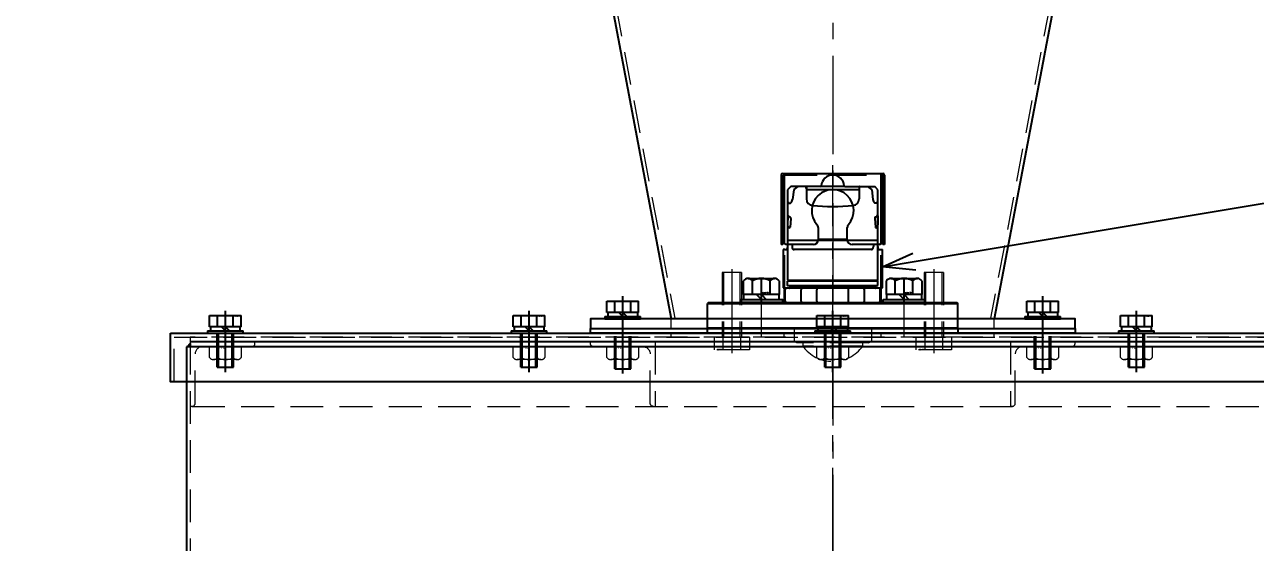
# Model space of a CAD drawing. Header units: millimetres. Extents: x 0 to 49006, y -7876 to 6995.
# Drawn here: x 14538 to 15300, y 1840 to 2161 of the extents above; entities that cross this region are included whole.
import ezdxf
from ezdxf import colors
from ezdxf.entities.mleader import LeaderData, LeaderLine
from ezdxf.enums import TextEntityAlignment as Align
from ezdxf.math import Vec2, Vec3

# ---------------------------------------------------------------- set-up
doc = ezdxf.new("R2010")
doc.units = ezdxf.units.MM
doc.header["$LTSCALE"] = 3.2
doc.header["$PDMODE"] = 99
doc.header["$PDSIZE"] = 1
doc.linetypes.add('CENTER2', pattern=[28.575, 19.05, -3.175, 3.175, -3.175])
doc.linetypes.add('HIDDEN', pattern=[9.525, 6.35, -3.175])
for name, color, linetype, lineweight in [('01_NORMAL', 7, 'Continuous', 25), ('04_HIDDEN', 2, 'HIDDEN', 13), ('05_CENTER', 4, 'CENTER2', 13), ('08_DIM', 3, 'Continuous', 13)]:
    doc.layers.add(name, color=color, linetype=linetype, lineweight=lineweight)
doc.layers.add('10_DRAFT', color=8, linetype='Continuous', lineweight=0, plot=False)
doc.styles.add('KANJI0', font='txt.shx', dxfattribs={"width": 0.9, "height": 30, "bigfont": 'bigfont'})
doc.styles.add('KSS_TXT', font='txt.shx', dxfattribs={"bigfont": 'extfont2.shx'})
doc.styles.add('KSS_TXT_L', font='txt.shx', dxfattribs={"height": 36, "bigfont": 'extfont2.shx'})
doc.styles.get("Standard").update_dxf_attribs({"font": 'txt.shx', "bigfont": 'extfont2.shx'})
doc.dimstyles.new('KSS_DIM', dxfattribs={"dimscale": 12, "dimtxt": 3, "dimasz": 2.5, "dimexe": 1.25, "dimexo": 0.625, "dimtad": 1, "dimdsep": 46, "dimtxsty": 'KSS_TXT', "dimblk": 'OPEN30', "dimcen": 0, "dimazin": 2, "dimtfac": 0.75, "dimtmove": 0, "dimatfit": 3, "dimldrblk": 'OPEN30', "dimfxl": 1.25, "dimtolj": 1, "dimarcsym": 0})

# ---------------------------------------------------------------- blocks, each defined once
blk = doc.blocks.new('AM_BALLOON1')
at = {"transparency": 16777216}
blk.add_circle((0, 0), 5, dxfattribs=at)
blk.add_attdef('B_NUMBER', text='', height=3, dxfattribs=at).set_placement((0, 0), align=Align.MIDDLE_CENTER)
blk = doc.blocks.new('_OPEN')
at = {"color": 0, "linetype": 'ByBlock'}
for p, q in [((-1, 0.167), (0, 0)), ((0, 0), (-1, -0.167)), ((0, 0), (-1, 0))]:
    blk.add_line(p, q, dxfattribs=at)
blk = doc.blocks.new('A$C1A3C2C0C_1_1_2_1')
at = {"color": 0}
for p, q in [((-9.81, 11), (9.81, 11)), ((-9.81, 4), (-9.81, 11)), ((-4.91, 4), (-4.91, 11)), ((4.91, 4), (4.91, 11)), ((9.81, 4), (9.81, 11)), ((-11, 1.5), (11, 1.5)), ((-11, 1.5), (-11, 0)), ((9.81, 4), (-9.81, 4)), ((-9.25, 4), (-9.25, 1.5)), ((0, 1.5), (-2.5, 4)), ((0, 4), (2.5, 1.5)), ((9.25, 1.5), (9.25, 4)), ((11, 0), (11, 1.5)), ((-11, 0), (11, 0))]:
    blk.add_line(p, q, dxfattribs=at)
at = {"color": 0, "linetype": 'CENTER2'}
blk.add_line((0, -34), (0, 14), dxfattribs=at)
at = {"color": 0, "linetype": 'HIDDEN'}
for p, q in [((-5, -31), (-5, 0)), ((-4.19, -31), (-4.19, 0)), ((4.19, -31), (4.19, 0)), ((5, -31), (5, 0)), ((-5, -31), (5, -31))]:
    blk.add_line(p, q, dxfattribs=at)
at = {"layer": '10_DRAFT', "style": 'KSS_TXT_L'}
blk.add_text('BT-M10x35L,SW,PW', height=0.3, dxfattribs=at).set_placement((5.1, 10.66))
blk = doc.blocks.new('A$C1BB41D09_1_1')
at = {"color": 0}
for p, q in [((-250, 800), (-100, 6)), ((250, 800), (100, 6))]:
    blk.add_line(p, q, dxfattribs=at)
blk.add_lwpolyline([(-150, 0), (150, 0), (150, 6), (-150, 6)], close=True, dxfattribs=at)
at = {"layer": '04_HIDDEN'}
for p, q in [((-247.7, 800.22), (-97.74, 6.43)), ((247.7, 800.22), (97.74, 6.43)), ((-100, 6), (-97.74, 6.43)), ((-100, 0), (-100, 6)), ((100, 6), (97.74, 6.43)), ((100, 0), (100, 6))]:
    blk.add_line(p, q, dxfattribs=at)
at = {"layer": '05_CENTER'}
for p, q in [((0, 1266.38), (0, -10.39)), ((-130, -7.78), (-130, 13.57)), ((-130, -7.78), (-130, 13.57)), ((130, -7.78), (130, 13.57)), ((130, -7.78), (130, 13.57))]:
    blk.add_line(p, q, dxfattribs=at)
blk = doc.blocks.new('A$C30EB6CF4_1_1')
at = {"color": 3}
blk.add_lwpolyline([(-150, 3), (150, 3), (150, 0), (-150, 0)], close=True, dxfattribs=at)
for name, p in [('A$C1BB41D09_1_1', (0, 3)), ('A$C1A3C2C0C_1_1_2_1', (-130, 9)), ('A$C1A3C2C0C_1_1_2_1', (130, 9))]:
    blk.add_blockref(name, p)
blk = doc.blocks.new('A$C6D2F3CDD_1_1')
at = {"color": 0}
for p, q in [((0, 0), (0, -40)), ((0, 0), (40, 0)), ((40, -1), (40, 0)), ((3, -38), (3, -7.5)), ((7.5, -3), (38, -3)), ((1, -40), (0, -40))]:
    blk.add_line(p, q, dxfattribs=at)
for centre, radius, start, end in [((7.5, -7.5), 4.5, 90, 180), ((38, -1), 2, 270, 0), ((1, -38), 2, 270, 0)]:
    blk.add_arc(centre, radius, start, end, dxfattribs=at)
blk = doc.blocks.new('M10Nu_1_1')
at = {"color": 0}
for p, q in [((-7.35, 8), (7.35, 8)), ((-9.8, 0), (-9.8, 6.69)), ((-9.8, 0), (9.8, 0)), ((-4.9, 0), (-4.9, 6.69)), ((4.9, 6.69), (4.9, 0)), ((9.8, 6.69), (9.8, 0))]:
    blk.add_line(p, q, dxfattribs=at)
at = {"color": 0, "linetype": 'CENTER2'}
blk.add_line((0, 8), (0, 0), dxfattribs=at)
at = {"color": 0}
for centre, radius, start, end in [((-7.35, 5.06), 2.94, 33.626, 146.374), ((0, -1.8), 9.8, 60, 120), ((7.35, 5.06), 2.94, 33.626, 146.374)]:
    blk.add_arc(centre, radius, start, end, dxfattribs=at)
at = {"layer": '10_DRAFT', "style": 'KANJI0', "width": 0.82}
blk.add_text('Ｍ１０', height=1.25, dxfattribs=at).set_placement((0.26, 0.12))
blk = doc.blocks.new('A$C7D054742_1_1')
at = {"color": 0}
for p, q in [((-400, 857), (-400, 206)), ((400, 857), (-400, 857)), ((397.7, 860), (-397.7, 860))]:
    blk.add_line(p, q, dxfattribs=at)
at = {"color": 3}
blk.add_lwpolyline([(-397.7, 857), (-399.7, 857), (-397.7, 859), (-397.7, 859)], close=True, dxfattribs=at)
at = {"layer": '04_HIDDEN'}
for p, q in [((-397.7, 860), (-397.7, 206.95)), ((-396.7, 820), (396.7, 820))]:
    blk.add_line(p, q, dxfattribs=at)
at = {"layer": '05_CENTER'}
for p, q in [((-376, 846.73), (-376, 867.27)), ((-188, 846.73), (-188, 867.27)), ((-130, 846.73), (-130, 867.27)), ((130, 846.73), (130, 867.27)), ((188, 846.73), (188, 867.27))]:
    blk.add_line(p, q, dxfattribs=at)
blk.add_lwpolyline([(0, 869.05), (0, -10.61)], close=True, dxfattribs=at)
at = {"layer": '04_HIDDEN'}
for p in [(-397.7, 860), (110, 860)]:
    blk.add_blockref('A$C6D2F3CDD_1_1', p, dxfattribs=at)
at = {"layer": '04_HIDDEN', "rotation": 180}
for p in [(-376, 857), (-188, 857), (0, 857), (188, 857)]:
    blk.add_blockref('M10Nu_1_1', p, dxfattribs=at)
at = {"layer": '04_HIDDEN', "xscale": -1}
blk.add_blockref('A$C6D2F3CDD_1_1', (-110, 860), dxfattribs=at)
at = {"layer": '04_HIDDEN', "color": 9, "rotation": 180}
for p in [(-130, 857), (130, 857)]:
    blk.add_blockref('M10Nu_1_1', p, dxfattribs=at)
blk = doc.blocks.new('A$C484B3A4C_1_1')
blk.add_blockref('A$C7D054742_1_1', (0, 3))
blk = doc.blocks.new('_Open30')
at = {"color": 0, "linetype": 'ByBlock', "lineweight": -2}
for p, q in [((-1, 0.268), (0, 0)), ((0, 0), (-1, -0.268)), ((0, 0), (-1, 0))]:
    blk.add_line(p, q, dxfattribs=at)
blk = doc.blocks.new('*D1458')
at = {"layer": '08_DIM', "color": 0, "lineweight": -2, "transparency": 16777216}
for p, q in [((15085.54, 3137.74), (14511.11, 3137.74)), ((14521.11, 3117.74), (14521.11, 696.44)), ((14523.61, 676.44), (14511.11, 676.44))]:
    blk.add_line(p, q, dxfattribs=at)
at = {"layer": 'Defpoints', "color": 0, "transparency": 16777216}
for p in [(15090.54, 3137.74), (14521.11, 676.44), (14528.61, 676.44)]:
    blk.add_point(p, dxfattribs=at)
at = {"layer": '08_DIM', "color": 0, "lineweight": -2, "transparency": 16777216, "xscale": 20, "yscale": 20, "zscale": 20}
for p, rotation in [((14521.11, 3137.74), 90), ((14521.11, 676.44), 270)]:
    blk.add_blockref('_Open30', p, dxfattribs=dict(at, rotation=rotation))
at = {"layer": '08_DIM', "color": 0, "transparency": 16777216, "insert": (14504.11, 1907.09), "char_height": 24, "attachment_point": 5, "rotation": 90, "style": 'KSS_TXT'}
blk.add_mtext('\\A1;2461.3', dxfattribs=at)
blk = doc.blocks.new('A$C68031159_1_1')
at = {"color": 0}
for p, q in [((-32, 69.9), (-32, 26.9)), ((-31, 70.9), (31, 70.9)), ((-30, 69.9), (-31, 69.9)), ((-31, 26.9), (-31, 69.9)), ((-30, 70.9), (-30, 27.9)), ((30, 27.9), (30, 70.9)), ((30, 69.9), (31, 69.9)), ((31, 26.9), (31, 69.9)), ((32, 69.9), (32, 26.9)), ((-9, 37.32), (-9, 29.9)), ((9, 29.9), (9, 37.32)), ((-31, 26.9), (-32, 26.9)), ((-30.75, 23.7), (-30.75, 0)), ((-29.75, 23.7), (-30.75, 23.7)), ((-29.75, 23.7), (-28.66, 23.7)), ((-12, 26.9), (-29, 26.9)), ((-27.87, 25.7), (-27.87, 26.9)), ((-25.19, 26.9), (-25.19, 25.7)), ((23.99, 23.7), (-23.99, 23.7)), ((9, 29.9), (-9, 29.9)), ((29, 26.9), (12, 26.9)), ((25.19, 26.9), (25.19, 25.7)), ((27.87, 25.7), (27.87, 26.9)), ((28.66, 23.7), (29.75, 23.7)), ((29.75, 23.7), (30.75, 23.7)), ((30.75, 0), (30.75, 23.7)), ((31.25, 26.9), (31, 26.9)), ((32, 26.9), (31.25, 26.9)), ((-30.75, 0), (30.75, 0))]:
    blk.add_line(p, q, dxfattribs=at)
for centre, radius, start, end in [((-31, 69.9), 1, 90, 180), ((31, 69.9), 1, 0, 90), ((0, 47.9), 13, 318.59038, 221.40962), ((-12, 37.32), 3, 0, 41.40962), ((12, 37.32), 3, 138.59038, 180), ((-29, 27.9), 1, 180, 270), ((-28.78, 24.29), 0.603, 281.50167, 338.44243), ((-31.2, 25.55), 3.34, 333.56013, 2.49311), ((-22.56, 25.6), 2.63, 177.72115, 213.72966), ((-23.94, 24.66), 0.958, 213.06511, 267.39724), ((-12, 29.9), 3, 270, 0), ((12, 29.9), 3, 180, 270), ((23.94, 24.66), 0.958, 272.60276, 326.93489), ((22.56, 25.6), 2.63, 326.27034, 2.27885), ((31.2, 25.55), 3.34, 177.50689, 206.43987), ((28.78, 24.29), 0.603, 201.55757, 258.49833), ((29, 27.9), 1, 270, 0)]:
    blk.add_arc(centre, radius, start, end, dxfattribs=at)
at = {"layer": '04_HIDDEN', "color": 0}
for p, q in [((-30, 69.9), (30, 69.9)), ((-29.75, 0), (-29.75, 23.7)), ((29.75, 0), (29.75, 23.7))]:
    blk.add_line(p, q, dxfattribs=at)
blk = doc.blocks.new('A$C6802FC92_1_1')
at = {"color": 0}
for p, q in [((-26, 88), (-28, 86)), ((-28, 86), (-28, 78)), ((-7.58, 88), (-26, 88)), ((-24.13, 85.95), (-24.92, 80.03)), ((-21.54, 87.94), (-24.06, 86.08)), ((-16.52, 86.94), (-16.52, 87.8)), ((-16.52, 87), (-16.3, 87)), ((-16.3, 88), (-16.3, 80.28)), ((16.3, 86), (-16.3, 86)), ((7.58, 88), (-7.58, 88)), ((7.58, 88), (26, 88)), ((16.3, 88), (16.3, 80.28)), ((16.52, 87), (16.3, 87)), ((16.52, 86.94), (16.52, 87.8)), ((21.54, 87.94), (24.06, 86.08)), ((24.13, 85.95), (24.92, 80.03)), ((28, 86), (26, 88)), ((28, 78), (28, 86)), ((-28, 78), (-27.21, 78)), ((-28, 77.55), (-28, 54.75)), ((-27.8, 77.75), (-26.9, 77.75)), ((-26.9, 77.75), (-26.09, 77.75)), ((26.9, 77.75), (26.09, 77.75)), ((27.8, 77.75), (26.9, 77.75)), ((28, 78), (27.21, 78)), ((28, 54.75), (28, 77.55)), ((-27.83, 69.89), (-27.94, 64.25)), ((27.83, 69.89), (27.94, 64.25)), ((-25.98, 68.22), (-26.46, 62.83)), ((25.98, 68.22), (26.46, 62.83)), ((-28, 54.75), (-27.76, 54.75)), ((-27.96, 54.55), (-28, 49.75)), ((-27.76, 54.75), (27.76, 54.75)), ((27.76, 54.75), (28, 54.75)), ((28, 49.75), (27.96, 54.55)), ((-28, 49.75), (-28, 30)), ((28, 30), (28, 49.75)), ((-30, 24), (-30, 17)), ((-29.46, 17), (-29.46, 24)), ((-26.7, 25), (-29, 25)), ((-28, 30), (-26.11, 30)), ((-27.8, 29.6), (-28, 29.4)), ((-28, 26.7), (-28, 29.4)), ((28, 29.4), (-28, 29.4)), ((-28, 26.7), (28, 26.7)), ((-27.8, 26.5), (-28, 26.7)), ((-27.8, 29.6), (-26.31, 29.6)), ((-26.7, 26.5), (-27.8, 26.5)), ((-26.7, 26.5), (26.7, 26.5)), ((26.7, 25), (-26.7, 25)), ((-26.5, 26.3), (-26.5, 25.2)), ((-26.31, 29.6), (26.31, 29.6)), ((-26.11, 30), (-26.11, 29.8)), ((-26.11, 30), (26.11, 30)), ((-19.65, 17), (-19.65, 24)), ((-9.81, 17), (-9.81, 24)), ((9.81, 17), (9.81, 24)), ((19.65, 17), (19.65, 24)), ((26.11, 30), (26.11, 29.8)), ((26.11, 30), (28, 30)), ((27.8, 29.6), (26.31, 29.6)), ((26.5, 26.3), (26.5, 25.2)), ((27.8, 26.5), (26.7, 26.5)), ((29, 25), (26.7, 25)), ((27.8, 29.6), (28, 29.4)), ((27.8, 26.5), (28, 26.7)), ((28, 26.7), (28, 29.4)), ((29.46, 17), (29.46, 24)), ((30, 17), (30, 24)), ((-77, 16), (-77.5, 15.5)), ((-77.5, 15.5), (77.5, 15.5)), ((-77.5, 0.5), (-77.5, 15.5)), ((-77, 16), (-29, 16)), ((-29, 16), (29, 16)), ((29, 16), (77, 16)), ((77, 16), (77.5, 15.5)), ((77.5, 0.5), (77.5, 15.5)), ((-77.5, 0.5), (77.5, 0.5)), ((-77, 0), (-77.5, 0.5)), ((-77, 0), (77, 0)), ((77, 0), (77.5, 0.5))]:
    blk.add_line(p, q, dxfattribs=at)
for centre, radius, start, end in [((0, 88), 7.1, 3.77218, 176.22782), ((-23.94, 85.92), 0.2, 127.50014, 171.92897), ((-21.42, 87.85), 0.153, 91.2448, 141.993), ((-16.72, 87.8), 0.2, 359.99891, 89.99891), ((-16.32, 86.94), 0.2, 180, 274.31052), ((-7.58, 88.5), 0.5, 270, 356.22782), ((7.58, 88.5), 0.5, 183.77218, 270), ((16.32, 86.94), 0.2, 265.68948, 360), ((16.72, 87.8), 0.2, 90.00109, 180.00109), ((21.42, 87.85), 0.153, 38.007, 88.7552), ((23.94, 85.92), 0.2, 8.07103, 52.49986), ((-27.8, 77.55), 0.2, 90, 180), ((-27.21, 77.71), 0.287, 47.10726, 88.86331), ((-27.49, 77.49), 0.636, 24.12154, 42.92017), ((-26.2, 78.39), 0.649, 280.24196, 323.20001), ((-27.84, 79.77), 2.79, 320.57751, 337.75993), ((-30.16, 80.68), 5.28, 338.21067, 352.94618), ((-12.19, 80.32), 4.11, 180.5155, 264.20458), ((-0.01, 200.35), 124.76, 264.20625, 275.80452), ((12.19, 80.32), 4.11, 275.79542, 359.4845), ((30.16, 80.68), 5.28, 187.05382, 201.78933), ((27.84, 79.77), 2.79, 202.24007, 219.42249), ((26.2, 78.39), 0.649, 216.79999, 259.75804), ((27.49, 77.49), 0.636, 137.07983, 155.87846), ((27.21, 77.71), 0.287, 91.13669, 132.89274), ((27.8, 77.55), 0.2, 0, 90), ((-26.33, 69.92), 1.5, 166.56453, 180.91649), ((-27.77, 70.26), 0.0183, 40.77155, 167.66608), ((-23.82, 73.1), 4.85, 215.74109, 241.68483), ((-26.3, 68.61), 0.284, 17.65065, 51.93408), ((-27.03, 68.35), 1.06, 353.3768, 19.3226), ((27.03, 68.35), 1.06, 160.6774, 186.6232), ((26.3, 68.61), 0.284, 128.06592, 162.34935), ((23.82, 73.1), 4.85, 298.31517, 324.25891), ((27.77, 70.26), 0.0183, 12.33392, 139.22845), ((26.33, 69.92), 1.5, 359.08351, 13.43547), ((-24.41, 64.12), 3.53, 177.95282, 187.54875), ((-25.46, 64.92), 2.76, 207.2177, 244.3346), ((-26.62, 62.49), 0.0581, 239.79556, 312.19737), ((-26.79, 62.66), 0.301, 313.85809, 346.18254), ((-27.5, 62.9), 1.05, 342.75547, 356.03157), ((27.5, 62.9), 1.05, 183.96843, 197.24453), ((26.79, 62.66), 0.301, 193.81746, 226.14191), ((26.62, 62.49), 0.0581, 227.80263, 300.20444), ((25.46, 64.92), 2.76, 295.6654, 332.7823), ((24.41, 64.12), 3.53, 352.45125, 2.04718), ((-27.76, 54.55), 0.2, 90, 179.5), ((27.76, 54.55), 0.2, 0.5, 90), ((-29, 24), 1, 90, 180), ((-28.48, 24.02), 0.977, 91.4898, 181.39733), ((-26.7, 26.3), 0.2, 0, 90), ((-26.7, 25.2), 0.2, 270, 0), ((-26.31, 29.8), 0.2, 270, 0), ((-18.73, 24.09), 0.921, 98.46972, 185.53549), ((-6.09, 24.09), 3.73, 168.62647, 181.31156), ((-9.45, 24.78), 0.289, 130.80311, 172.28959), ((9.45, 24.78), 0.289, 7.71041, 49.19689), ((6.09, 24.09), 3.73, 358.68844, 11.37353), ((18.73, 24.09), 0.921, 354.46451, 81.53028), ((26.31, 29.8), 0.2, 180, 270), ((26.7, 26.3), 0.2, 90, 180), ((26.7, 25.2), 0.2, 180, 270), ((28.48, 24.02), 0.977, 358.60267, 88.5102), ((29, 24), 1, 0, 90), ((-29, 17), 1, 180, 270), ((-28.48, 16.98), 0.977, 178.60267, 268.5102), ((-18.73, 16.91), 0.921, 174.46451, 261.53028), ((-6.09, 16.91), 3.73, 178.68844, 191.37353), ((-9.45, 16.22), 0.289, 187.71041, 229.19689), ((9.45, 16.22), 0.289, 310.80311, 352.28959), ((6.09, 16.91), 3.73, 348.62647, 1.31156), ((18.73, 16.91), 0.921, 278.46972, 5.53549), ((28.48, 16.98), 0.977, 271.4898, 1.39733), ((29, 17), 1, 270, 0)]:
    blk.add_arc(centre, radius, start, end, dxfattribs=at)
at = {"layer": '04_HIDDEN', "color": 0}
for p, q in [((-23.9, 0), (-23.9, -8)), ((23.9, 0), (23.9, -8)), ((-22.17, -9), (-23.9, -8)), ((-23.9, -8), (23.9, -8)), ((-18.55, -9), (-22.17, -9)), ((-18.55, -9), (-18.55, -11)), ((18.55, -9), (-18.55, -9)), ((18.55, -11), (-18.55, -11)), ((18.55, -11), (18.55, -9)), ((22.17, -9), (18.55, -9)), ((22.17, -9), (23.9, -8))]:
    blk.add_line(p, q, dxfattribs=at)
blk.add_arc((0, 2.61), 23.01, 216.26695, 323.73305, dxfattribs=at)
at = {"layer": '05_CENTER', "color": 0}
for p, q in [((0, -27.93), (0, 101.32)), ((-44.2, -4.75), (-44.2, 20.67)), ((44.19, -4.75), (44.19, 20.67))]:
    blk.add_line(p, q, dxfattribs=at)
blk = doc.blocks.new('M12Nza_1_1_1_1')
at = {"color": 0}
for p, q in [((-10.95, 5), (-10.95, 13.53)), ((-8.21, 15), (8.21, 15)), ((-5.47, 5), (-5.47, 13.53)), ((5.48, 5), (5.48, 13.53)), ((10.95, 13.53), (10.95, 5)), ((10.95, 5), (-10.95, 5)), ((-10.75, 2), (-10.75, 5)), ((0, 2), (-3, 5)), ((0, 5), (3, 2)), ((10.75, 5), (10.75, 2))]:
    blk.add_line(p, q, dxfattribs=at)
at = {"color": 0, "linetype": 'CENTER2'}
blk.add_line((0, 0), (0, 15), dxfattribs=at)
at = {"color": 0}
blk.add_lwpolyline([(-13, 2), (13, 2), (13, 0), (-13, 0)], close=True, dxfattribs=at)
for centre, radius, start, end in [((-8.21, 11.71), 3.29, 33.626, 146.374), ((0, 4.05), 10.95, 60, 120), ((8.21, 11.71), 3.29, 33.626, 146.374)]:
    blk.add_arc(centre, radius, start, end, dxfattribs=at)
at = {"layer": '10_DRAFT', "style": 'KSS_TXT'}
blk.add_text('M12', height=1.5, dxfattribs=at).set_placement((0.31, 5.09))
blk = doc.blocks.new('A$C680311B8_1_1')
at = {"color": 3}
blk.add_lwpolyline([(-77.5, 0), (77.5, 0), (77.5, -3), (-77.5, -3)], close=True, dxfattribs=at)
at = {"color": 4}
for name, p in [('A$C6802FC92_1_1', (0, 0)), ('A$C68031159_1_1', (0, 25.2))]:
    blk.add_blockref(name, p, dxfattribs=at)
for p in [(-44.2, 16), (44.19, 16)]:
    blk.add_blockref('M12Nza_1_1_1_1', p)
blk = doc.blocks.new('A$C32E92F6D_1_1')
at = {"color": 0}
for p, q in [((-10.97, 8), (10.97, 8)), ((-10.97, 0), (-10.97, 8)), ((-5.48, 0), (-5.48, 8)), ((5.48, 0), (5.48, 8)), ((10.97, 0), (10.97, 8)), ((-10.97, 0), (10.97, 0))]:
    blk.add_line(p, q, dxfattribs=at)
at = {"color": 0, "linetype": 'CENTER2'}
blk.add_line((0, -42.07), (0, 10.08), dxfattribs=at)
at = {"color": 0, "linetype": 'HIDDEN'}
for p, q in [((-6, -40), (-6, 0)), ((-5.05, -40), (-5.05, 0)), ((5.05, -40), (5.05, 0)), ((6, -40), (6, 0)), ((-6, -40), (6, -40))]:
    blk.add_line(p, q, dxfattribs=at)
at = {"layer": '10_DRAFT', "style": 'KSS_TXT_L'}
blk.add_text('BT-M12x40L', height=0.3, dxfattribs=at).set_placement((6.26, 7.66))
blk = doc.blocks.new('A$C6803273A_1_1')
at = {"color": 0}
blk.add_lwpolyline([(-410, 2.3), (410, 2.3), (410, -27.7), (-410, -27.7)], close=True, dxfattribs=at)
at = {"layer": '04_HIDDEN'}
for p, q in [((-407.7, 0), (407.7, 0)), ((-407.7, -27.7), (-407.7, 0)), ((-100, 0), (-100, 2.3)), ((-30, 0), (-30, 2.3)), ((30, 0), (30, 2.3)), ((100, 0), (100, 2.3))]:
    blk.add_line(p, q, dxfattribs=at)
at = {"layer": '05_CENTER'}
for p, q in [((-376, 6.86), (-376, -4.54)), ((-188, 6.86), (-188, -4.54)), ((-130, 6.86), (-130, -4.54)), ((-62.5, 6.86), (-62.5, -4.54)), ((0, 6.86), (0, -4.54)), ((62.5, 6.86), (62.5, -4.54)), ((130, 6.86), (130, -4.54)), ((188, 6.86), (188, -4.54))]:
    blk.add_line(p, q, dxfattribs=at)
at = {"layer": '10_DRAFT'}
blk.add_line((0, 0), (0, 2.3), dxfattribs=at)
at = {"layer": '04_HIDDEN', "rotation": 180}
for p in [(-62.5, 0), (62.5, 0)]:
    blk.add_blockref('A$C32E92F6D_1_1', p, dxfattribs=at)
blk = doc.blocks.new('A$C7AFA21F4_1_1_1_1')
at = {"color": 0}
for p, q in [((-9.81, 11), (9.81, 11)), ((-9.81, 4), (-9.81, 11)), ((-4.91, 4), (-4.91, 11)), ((4.91, 4), (4.91, 11)), ((9.81, 4), (9.81, 11)), ((-11, 1.5), (11, 1.5)), ((-11, 1.5), (-11, 0)), ((-11, 0), (11, 0)), ((9.81, 4), (-9.81, 4)), ((-9.25, 4), (-9.25, 1.5)), ((0, 1.5), (-2.5, 4)), ((0, 4), (2.5, 1.5)), ((9.25, 1.5), (9.25, 4)), ((11, 0), (11, 1.5))]:
    blk.add_line(p, q, dxfattribs=at)
at = {"color": 0, "linetype": 'CENTER2'}
blk.add_line((0, -24), (0, 14), dxfattribs=at)
at = {"color": 0, "linetype": 'HIDDEN'}
for p, q in [((-5, -21), (-5, 0)), ((-4.19, -21), (-4.19, 0)), ((4.19, -21), (4.19, 0)), ((5, -21), (5, 0)), ((-5, -21), (5, -21))]:
    blk.add_line(p, q, dxfattribs=at)
at = {"layer": '10_DRAFT', "style": 'KSS_TXT_L'}
blk.add_text('BT-M10x25L,SW,PW', height=0.3, dxfattribs=at).set_placement((5.1, 10.66))
blk = doc.blocks.new('A$C6803278F_1_1')
at = {"layer": '04_HIDDEN', "color": 3}
blk.add_lwpolyline([(-397.7, 0), (397.7, 0), (397.7, 3), (-397.7, 3)], close=True, dxfattribs=at)
for name, p in [('A$C6803273A_1_1', (0, 3)), ('A$C7AFA21F4_1_1_1_1', (-376, 5.3)), ('A$C7AFA21F4_1_1_1_1', (-188, 5.3)), ('A$C7AFA21F4_1_1_1_1', (0, 5.3)), ('A$C7AFA21F4_1_1_1_1', (188, 5.3))]:
    blk.add_blockref(name, p)

msp = doc.modelspace()

# ---------------------------------------------------------------- block references
for name, p in [('A$C30EB6CF4_1_1', (15038.626, 1969.74)), ('A$C6803278F_1_1', (15038.626, 1964.44)), ('A$C484B3A4C_1_1', (15038.626, 1101.44))]:
    msp.add_blockref(name, p)
at = {"layer": '01_NORMAL'}
msp.add_blockref('A$C680311B8_1_1', (15038.626, 1972.74), dxfattribs=at)

# ---------------------------------------------------------------- dimensions: what is measured, and where the dimension line sits
at = {"layer": '08_DIM', "color": 1}
dim = msp.add_linear_dim(base=(14521.114, 676.44), p1=(15090.536, 3137.74), p2=(14528.614, 676.44), angle=90, dimstyle='KSS_DIM', override={"dimscale": 8, "dimarcsym": 1}, dxfattribs=at)
dim.commit()
dim.dimension.update_dxf_attribs({"geometry": '*D1458', "text_midpoint": (14504.114, 1907.09)})

# ---------------------------------------------------------------- leaders
at = {"layer": '08_DIM'}
ml = msp.add_multileader_block('Standard', dxfattribs=at)
ml.set_content('AM_BALLOON1', color=256, scale=10)
ml.set_attribute('B_NUMBER', 'H', width=0)
ml.set_leader_properties(color=256, linetype='ByLayer', lineweight=-1)
ml.set_arrow_properties(name='OPEN')
ml.build(insert=Vec2(0, 0))
ml.multileader.update_dxf_attribs({"leader_type": 0, "has_dogleg": 0, "text_right_attachment_type": 6, "dogleg_length": 0, "arrow_head_size": 20, "scale": 10, "block_connection_type": 1})
ctx = ml.context
ctx.base_point, ctx.scale, ctx.char_height, ctx.arrow_head_size, ctx.landing_gap_size, ctx.plane_origin = Vec3(34758.24, 4676.115), 10, 40, 20, 20, Vec3(34837.832, 4676.156)
ctx.right_attachment, ctx.attachment_type = 6, 1
notes = []
notes.append((ctx, [(0, (0, 0, 0), (0, 0), (1, 0), 1, [])]))
ctx.block.insert = Vec3(34758.24, 4676.115)
ml = msp.add_multileader_block('Standard', dxfattribs=at)
ml.set_content('AM_BALLOON1', color=256, scale=10)
ml.set_attribute('B_NUMBER', 'G', width=0)
ml.set_leader_properties(color=256, linetype='ByLayer', lineweight=-1)
ml.set_arrow_properties(name='OPEN')
ml.build(insert=Vec2(0, 0))
ml.multileader.update_dxf_attribs({"leader_type": 0, "has_dogleg": 0, "text_right_attachment_type": 6, "dogleg_length": 0, "arrow_head_size": 20, "scale": 10, "block_connection_type": 1})
ctx = ml.context
ctx.base_point, ctx.scale, ctx.char_height, ctx.arrow_head_size, ctx.landing_gap_size, ctx.plane_origin = Vec3(34758.24, 4537.505), 10, 40, 20, 20, Vec3(34837.832, 4537.546)
ctx.right_attachment, ctx.attachment_type = 6, 1
notes.append((ctx, [(0, (0, 0, 0), (0, 0), (1, 0), 1, [])]))
ctx.block.insert = Vec3(34758.24, 4537.505)
ml = msp.add_multileader_block('Standard', dxfattribs=at)
ml.set_content('AM_BALLOON1', color=256, scale=10)
ml.set_attribute('B_NUMBER', 'F', width=0)
ml.set_leader_properties(color=256, linetype='ByLayer', lineweight=-1)
ml.set_arrow_properties(name='OPEN')
ml.build(insert=Vec2(0, 0))
ml.multileader.update_dxf_attribs({"leader_type": 0, "has_dogleg": 0, "text_right_attachment_type": 6, "dogleg_length": 0, "arrow_head_size": 20, "scale": 10, "block_connection_type": 1})
ctx = ml.context
ctx.base_point, ctx.scale, ctx.char_height, ctx.arrow_head_size, ctx.landing_gap_size, ctx.plane_origin = Vec3(34758.24, 4398.895), 10, 40, 20, 20, Vec3(34837.832, 4398.936)
ctx.right_attachment, ctx.attachment_type = 6, 1
notes.append((ctx, [(0, (0, 0, 0), (0, 0), (1, 0), 1, [])]))
ctx.block.insert = Vec3(34758.24, 4398.895)
ml = msp.add_multileader_block('Standard', dxfattribs=at)
ml.set_content('AM_BALLOON1', color=256, scale=8)
ml.set_attribute('B_NUMBER', 'V', width=0)
ml.set_leader_properties(color=256, linetype='ByLayer', lineweight=-1)
ml.set_arrow_properties(name='OPEN')
ml.build(insert=Vec2(0, 0))
ml.multileader.update_dxf_attribs({"leader_type": 0, "has_dogleg": 0, "text_right_attachment_type": 6, "dogleg_length": 0, "arrow_head_size": 16, "scale": 8, "block_connection_type": 1})
ctx = ml.context
ctx.base_point, ctx.scale, ctx.char_height, ctx.arrow_head_size, ctx.landing_gap_size, ctx.plane_origin = Vec3(14513.808, 4338.439), 8, 32, 16, 16, Vec3(14510.307, 4358.429)
ctx.right_attachment, ctx.attachment_type = 6, 1
notes.append((ctx, [(0, (0, 0, 0), (0, 0), (1, 0), 1, [])]))
ctx.block.insert = Vec3(14513.808, 4338.439)
ml = msp.add_multileader_block('Standard', dxfattribs=at)
ml.set_content('AM_BALLOON1', color=256, scale=10)
ml.set_attribute('B_NUMBER', 'E', width=0)
ml.set_leader_properties(color=256, linetype='ByLayer', lineweight=-1)
ml.set_arrow_properties(name='OPEN')
ml.build(insert=Vec2(0, 0))
ml.multileader.update_dxf_attribs({"leader_type": 0, "has_dogleg": 0, "text_right_attachment_type": 6, "dogleg_length": 0, "arrow_head_size": 20, "scale": 10, "block_connection_type": 1})
ctx = ml.context
ctx.base_point, ctx.scale, ctx.char_height, ctx.arrow_head_size, ctx.landing_gap_size, ctx.plane_origin = Vec3(34758.24, 4260.285), 10, 40, 20, 20, Vec3(34837.832, 4260.325)
ctx.right_attachment, ctx.attachment_type = 6, 1
notes.append((ctx, [(0, (0, 0, 0), (0, 0), (1, 0), 1, [])]))
ctx.block.insert = Vec3(34758.24, 4260.285)
ml = msp.add_multileader_block('Standard', dxfattribs=at)
ml.set_content('AM_BALLOON1', color=256, scale=8)
ml.set_attribute('B_NUMBER', 'A', width=0)
ml.set_leader_properties(color=256, linetype='ByLayer', lineweight=-1)
ml.set_arrow_properties(name='OPEN')
ml.build(insert=Vec2(0, 0))
ml.multileader.update_dxf_attribs({"leader_type": 0, "has_dogleg": 0, "text_right_attachment_type": 6, "dogleg_length": 0, "arrow_head_size": 16, "scale": 8, "block_connection_type": 1})
ctx = ml.context
ctx.base_point, ctx.scale, ctx.char_height, ctx.arrow_head_size, ctx.landing_gap_size, ctx.plane_origin = Vec3(16285.384, 4170.23), 8, 32, 16, 16, Vec3(16285.384, 4170.23)
ctx.right_attachment, ctx.attachment_type = 6, 1
notes.append((ctx, [(0, (0, 0, 0), (0, 0), (1, 0), 1, [])]))
ctx.block.insert = Vec3(16285.384, 4170.23)
ml = msp.add_multileader_block('Standard', dxfattribs=at)
ml.set_content('AM_BALLOON1', color=256, scale=10)
ml.set_attribute('B_NUMBER', 'T', width=0)
ml.set_leader_properties(color=256, linetype='ByLayer', lineweight=-1)
ml.set_arrow_properties(name='OPEN')
ml.build(insert=Vec2(0, 0))
ml.multileader.update_dxf_attribs({"leader_type": 0, "has_dogleg": 0, "text_right_attachment_type": 6, "dogleg_length": 0, "arrow_head_size": 20, "scale": 10, "block_connection_type": 1})
ctx = ml.context
ctx.base_point, ctx.scale, ctx.char_height, ctx.arrow_head_size, ctx.landing_gap_size, ctx.plane_origin = Vec3(34888.38, 3645.663), 10, 40, 20, 20, Vec3(34967.973, 3645.704)
ctx.right_attachment, ctx.attachment_type = 6, 1
notes.append((ctx, [(0, (0, 0, 0), (0, 0), (1, 0), 1, [])]))
ctx.block.insert = Vec3(34888.38, 3645.663)
ml = msp.add_multileader_block('Standard', dxfattribs=at)
ml.set_content('AM_BALLOON1', color=256, scale=8)
ml.set_attribute('B_NUMBER', 'B', width=0)
ml.set_leader_properties(color=256, linetype='ByLayer', lineweight=-1)
ml.set_arrow_properties(name='OPEN')
ml.build(insert=Vec2(0, 0))
ml.multileader.update_dxf_attribs({"leader_type": 0, "has_dogleg": 0, "text_right_attachment_type": 6, "dogleg_length": 0, "arrow_head_size": 16, "scale": 8, "block_connection_type": 1})
ctx = ml.context
ctx.base_point, ctx.scale, ctx.char_height, ctx.arrow_head_size, ctx.landing_gap_size, ctx.plane_origin = Vec3(15361.057, 3588.037), 8, 32, 16, 16, Vec3(15361.057, 3588.037)
ctx.right_attachment, ctx.attachment_type = 6, 1
notes.append((ctx, [(0, (0, 0, 0), (0, 0), (1, 0), 1, [])]))
ctx.block.insert = Vec3(15361.057, 3588.037)
ml = msp.add_multileader_block('Standard', dxfattribs=at)
ml.set_content('AM_BALLOON1', color=256, scale=6)
ml.set_attribute('B_NUMBER', 'N', width=0)
ml.set_leader_properties(color=256, linetype='ByLayer', lineweight=-1)
ml.set_arrow_properties(name='OPEN')
ml.build(insert=Vec2(0, 0))
ml.multileader.update_dxf_attribs({"leader_type": 0, "has_dogleg": 0, "text_right_attachment_type": 6, "dogleg_length": 0, "arrow_head_size": 12, "scale": 6, "block_connection_type": 1})
ctx = ml.context
ctx.base_point, ctx.scale, ctx.char_height, ctx.arrow_head_size, ctx.landing_gap_size, ctx.plane_origin = Vec3(18857.771, 2247.007), 6, 24, 12, 12, Vec3(18857.771, 2247.007)
ctx.right_attachment, ctx.attachment_type = 6, 1
notes.append((ctx, [(0, (0, 0, 0), (0, 0), (1, 0), 1, [])]))
ctx.block.insert = Vec3(18857.771, 2247.007)
ml = msp.add_multileader_block('Standard', dxfattribs=at)
ml.set_content('AM_BALLOON1', color=256, scale=6)
ml.set_attribute('B_NUMBER', 'N', width=0)
ml.set_leader_properties(color=256, linetype='ByLayer', lineweight=-1)
ml.set_arrow_properties(name='OPEN')
ml.build(insert=Vec2(0, 0))
ml.multileader.update_dxf_attribs({"leader_type": 0, "has_dogleg": 0, "text_right_attachment_type": 6, "dogleg_length": 0, "arrow_head_size": 12, "scale": 6, "block_connection_type": 1})
ctx = ml.context
ctx.base_point, ctx.scale, ctx.char_height, ctx.arrow_head_size, ctx.landing_gap_size, ctx.plane_origin = Vec3(42470.67, 2179.738), 6, 24, 12, 12, Vec3(42470.67, 2179.738)
ctx.right_attachment, ctx.attachment_type = 6, 1
notes.append((ctx, [(0, (0, 0, 0), (0, 0), (1, 0), 1, [])]))
ctx.block.insert = Vec3(42470.67, 2179.738)
ml = msp.add_multileader_block('Standard', dxfattribs=at)
ml.set_content('AM_BALLOON1', color=256, scale=8)
ml.set_attribute('B_NUMBER', 'E', width=0)
ml.set_leader_properties(color=256, linetype='ByLayer', lineweight=-1)
ml.set_arrow_properties(name='OPEN')
ml.build(insert=Vec2(0, 0))
ml.multileader.update_dxf_attribs({"leader_type": 0, "has_dogleg": 0, "text_right_attachment_type": 6, "dogleg_length": 0, "arrow_head_size": 16, "scale": 8, "block_connection_type": 1})
ctx = ml.context
ctx.base_point, ctx.scale, ctx.char_height, ctx.arrow_head_size, ctx.landing_gap_size, ctx.plane_origin = Vec3(16251.526, 2116.859), 8, 32, 16, 16, Vec3(16251.526, 2116.859)
ctx.right_attachment, ctx.attachment_type = 6, 1
notes.append((ctx, [(0, (0, 0, 0), (0, 0), (1, 0), 1, [])]))
ctx.block.insert = Vec3(16251.526, 2116.859)
at = {"layer": '08_DIM', "color": 4}
ml = msp.add_multileader_mtext('Standard', dxfattribs=at)
ml.set_content('レーダー式レベルセンサ(キーエンス)\\PFR-LM20 -1個', color=4)
ml.set_leader_properties()
ml.set_arrow_properties(name='OPEN30')
ml.build(insert=Vec2(0, 0))
ml.multileader.update_dxf_attribs({"text_left_attachment_type": 6, "text_right_attachment_type": 6, "dogleg_length": 0.36, "arrow_head_size": 20, "scale": 8})
ctx = ml.context
ctx.base_point, ctx.scale, ctx.char_height, ctx.arrow_head_size, ctx.landing_gap_size, ctx.plane_origin = Vec3(15702.795, 2116.48), 8, 24, 20, 16, Vec3(15640.233, 2167.47)
ctx.left_attachment, ctx.right_attachment = 6, 6
notes.append((ctx, [(0, (1, 1, 0), (15699.915, 2116.48), (1, 0), 2.88, [(0, [(15069.376, 2010.919)], 0, [])])]))
ctx.mtext.insert, ctx.mtext.flow_direction = Vec3(15718.795, 2145.28), 5
at = {"layer": '08_DIM'}
ml = msp.add_multileader_block('Standard', dxfattribs=at)
ml.set_content('AM_BALLOON1', color=256, scale=6)
ml.set_attribute('B_NUMBER', 'S', width=0)
ml.set_leader_properties(color=256, linetype='ByLayer', lineweight=-1)
ml.set_arrow_properties(name='OPEN')
ml.build(insert=Vec2(0, 0))
ml.multileader.update_dxf_attribs({"leader_type": 0, "has_dogleg": 0, "text_right_attachment_type": 6, "dogleg_length": 0, "arrow_head_size": 12, "scale": 6, "block_connection_type": 1})
ctx = ml.context
ctx.base_point, ctx.scale, ctx.char_height, ctx.arrow_head_size, ctx.landing_gap_size, ctx.plane_origin = Vec3(42373.487, 2107.349), 6, 24, 12, 12, Vec3(42373.487, 2107.349)
ctx.right_attachment, ctx.attachment_type = 6, 1
notes.append((ctx, [(0, (0, 0, 0), (0, 0), (1, 0), 1, [])]))
ctx.block.insert = Vec3(42373.487, 2107.349)
ml = msp.add_multileader_block('Standard', dxfattribs=at)
ml.set_content('AM_BALLOON1', color=256, scale=8)
ml.set_attribute('B_NUMBER', 'F', width=0)
ml.set_leader_properties(color=256, linetype='ByLayer', lineweight=-1)
ml.set_arrow_properties(name='OPEN')
ml.build(insert=Vec2(0, 0))
ml.multileader.update_dxf_attribs({"leader_type": 0, "has_dogleg": 0, "text_right_attachment_type": 6, "dogleg_length": 0, "arrow_head_size": 16, "scale": 8, "block_connection_type": 1})
ctx = ml.context
ctx.base_point, ctx.scale, ctx.char_height, ctx.arrow_head_size, ctx.landing_gap_size, ctx.plane_origin = Vec3(16251.526, 2036.859), 8, 32, 16, 16, Vec3(16251.526, 2036.859)
ctx.right_attachment, ctx.attachment_type = 6, 1
notes.append((ctx, [(0, (0, 0, 0), (0, 0), (1, 0), 1, [])]))
ctx.block.insert = Vec3(16251.526, 2036.859)
ml = msp.add_multileader_block('Standard', dxfattribs=at)
ml.set_content('AM_BALLOON1', color=256, scale=8)
ml.set_attribute('B_NUMBER', 'G', width=0)
ml.set_leader_properties(color=256, linetype='ByLayer', lineweight=-1)
ml.set_arrow_properties(name='OPEN')
ml.build(insert=Vec2(0, 0))
ml.multileader.update_dxf_attribs({"leader_type": 0, "has_dogleg": 0, "text_right_attachment_type": 6, "dogleg_length": 0, "arrow_head_size": 16, "scale": 8, "block_connection_type": 1})
ctx = ml.context
ctx.base_point, ctx.scale, ctx.char_height, ctx.arrow_head_size, ctx.landing_gap_size, ctx.plane_origin = Vec3(16251.526, 1956.859), 8, 32, 16, 16, Vec3(16251.526, 1956.859)
ctx.right_attachment, ctx.attachment_type = 6, 1
notes.append((ctx, [(0, (0, 0, 0), (0, 0), (1, 0), 1, [])]))
ctx.block.insert = Vec3(16251.526, 1956.859)
ml = msp.add_multileader_block('Standard', dxfattribs=at)
ml.set_content('AM_BALLOON1', color=256, scale=6)
ml.set_attribute('B_NUMBER', 'S', width=0)
ml.set_leader_properties(color=256, linetype='ByLayer', lineweight=-1)
ml.set_arrow_properties(name='OPEN')
ml.build(insert=Vec2(0, 0))
ml.multileader.update_dxf_attribs({"leader_type": 0, "has_dogleg": 0, "text_right_attachment_type": 6, "dogleg_length": 0, "arrow_head_size": 12, "scale": 6, "block_connection_type": 1})
ctx = ml.context
ctx.base_point, ctx.scale, ctx.char_height, ctx.arrow_head_size, ctx.landing_gap_size, ctx.plane_origin = Vec3(18759.668, 1932.02), 6, 24, 12, 12, Vec3(18759.668, 1932.02)
ctx.right_attachment, ctx.attachment_type = 6, 1
notes.append((ctx, [(0, (0, 0, 0), (0, 0), (1, 0), 1, [])]))
ctx.block.insert = Vec3(18759.668, 1932.02)
ml = msp.add_multileader_block('Standard', dxfattribs=at)
ml.set_content('AM_BALLOON1', color=256, scale=8)
ml.set_attribute('B_NUMBER', 'H', width=0)
ml.set_leader_properties(color=256, linetype='ByLayer', lineweight=-1)
ml.set_arrow_properties(name='OPEN')
ml.build(insert=Vec2(0, 0))
ml.multileader.update_dxf_attribs({"leader_type": 0, "has_dogleg": 0, "text_right_attachment_type": 6, "dogleg_length": 0, "arrow_head_size": 16, "scale": 8, "block_connection_type": 1})
ctx = ml.context
ctx.base_point, ctx.scale, ctx.char_height, ctx.arrow_head_size, ctx.landing_gap_size, ctx.plane_origin = Vec3(16251.526, 1876.859), 8, 32, 16, 16, Vec3(16251.526, 1876.859)
ctx.right_attachment, ctx.attachment_type = 6, 1
notes.append((ctx, [(0, (0, 0, 0), (0, 0), (1, 0), 1, [])]))
ctx.block.insert = Vec3(16251.526, 1876.859)
for ctx, leaders in notes:
    for number, flags, end, landing, length, lines in leaders:
        leader = LeaderData()
        leader.index, (leader.has_last_leader_line, leader.has_dogleg_vector, leader.attachment_direction) = number, flags
        leader.last_leader_point, leader.dogleg_vector, leader.dogleg_length = Vec3(end), Vec3(landing), length
        for number, points, colour, breaks in lines:
            line = LeaderLine()
            line.index, line.vertices, line.color, line.breaks = number, Vec3.list(points), colors.encode_raw_color(colour), breaks
            leader.lines.append(line)
        ctx.leaders.append(leader)

doc.saveas('drawing.dxf')
